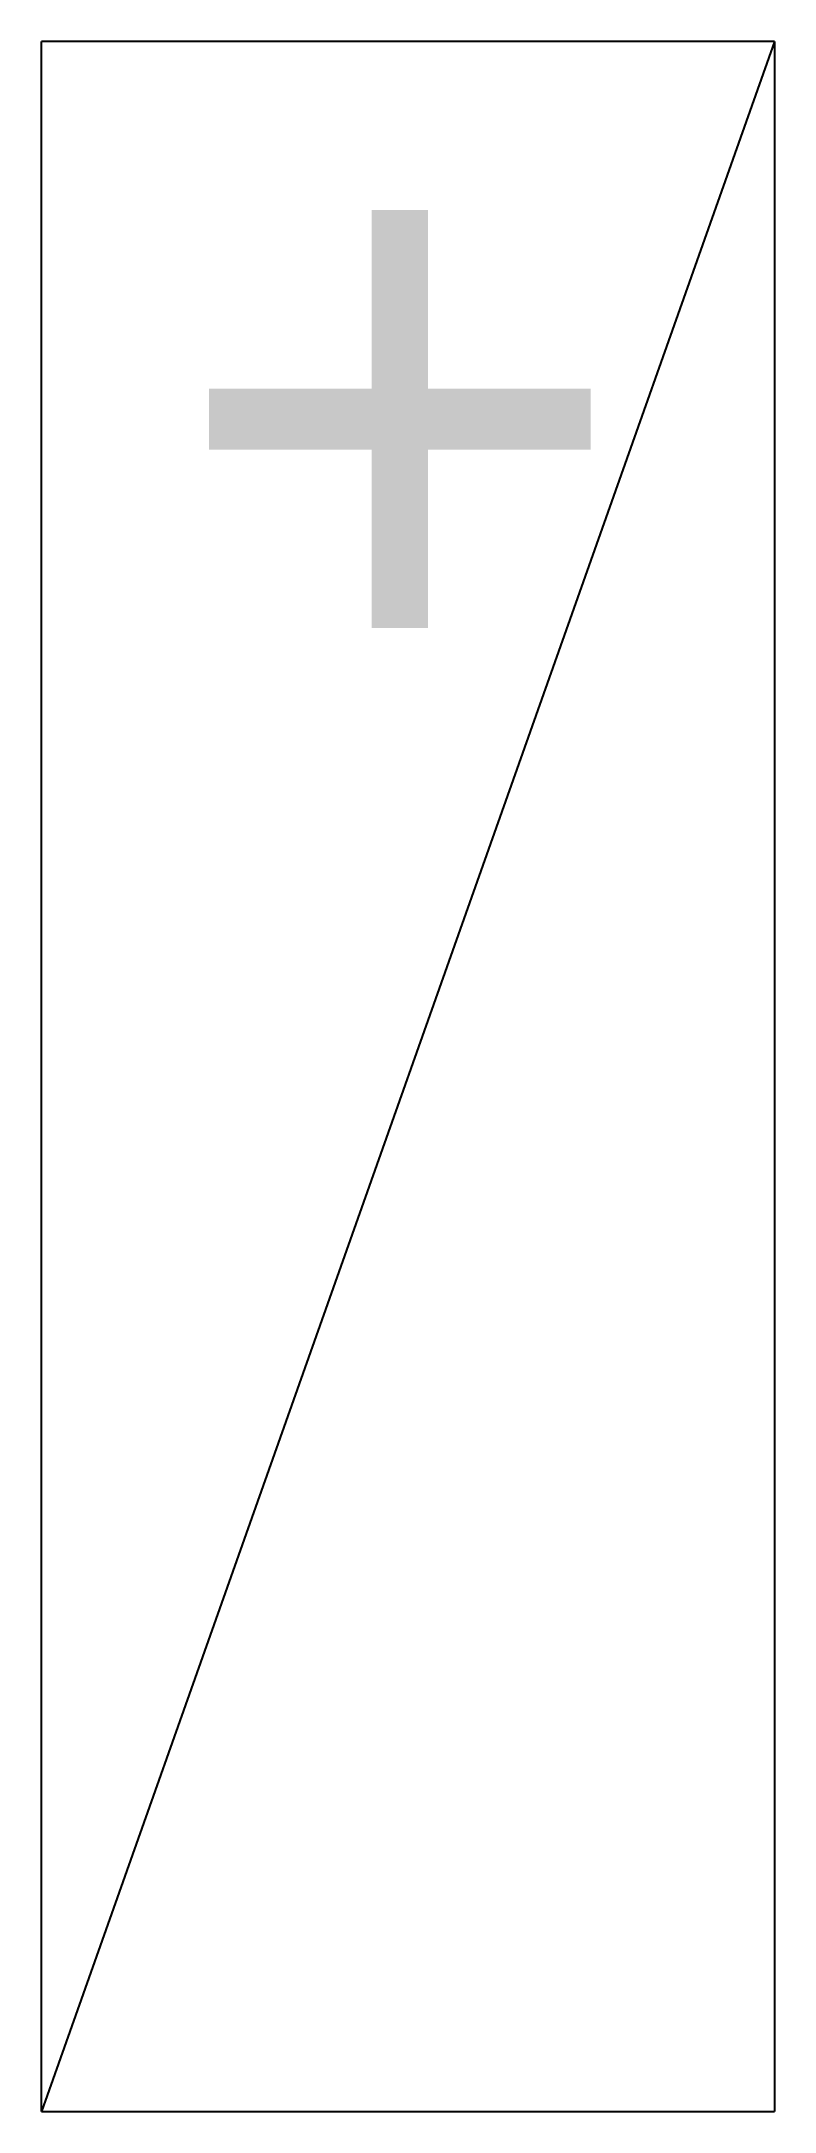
# Model space of a CAD drawing. Header units: metres. Extents: x -22132.2 to -22125.9, y -12342.1 to -12324.5.
import ezdxf

# ---------------------------------------------------------------- set-up
doc = ezdxf.new("R2010")
doc.units = ezdxf.units.M

msp = doc.modelspace()

# ---------------------------------------------------------------- linework, layer by layer
for p, q in [((-22132.15, -12342.15), (-22132.15, -12324.54)), ((-22125.91, -12324.54), (-22132.15, -12342.15)), ((-22125.91, -12324.54), (-22132.15, -12324.54)), ((-22125.91, -12324.54), (-22125.91, -12342.15)), ((-22132.15, -12342.15), (-22125.91, -12342.15))]:
    msp.add_line(p, q)

# ---------------------------------------------------------------- texts
msp.add_text('+', height=5).set_placement((-22131.05, -12330.17))

doc.saveas('drawing.dxf')
